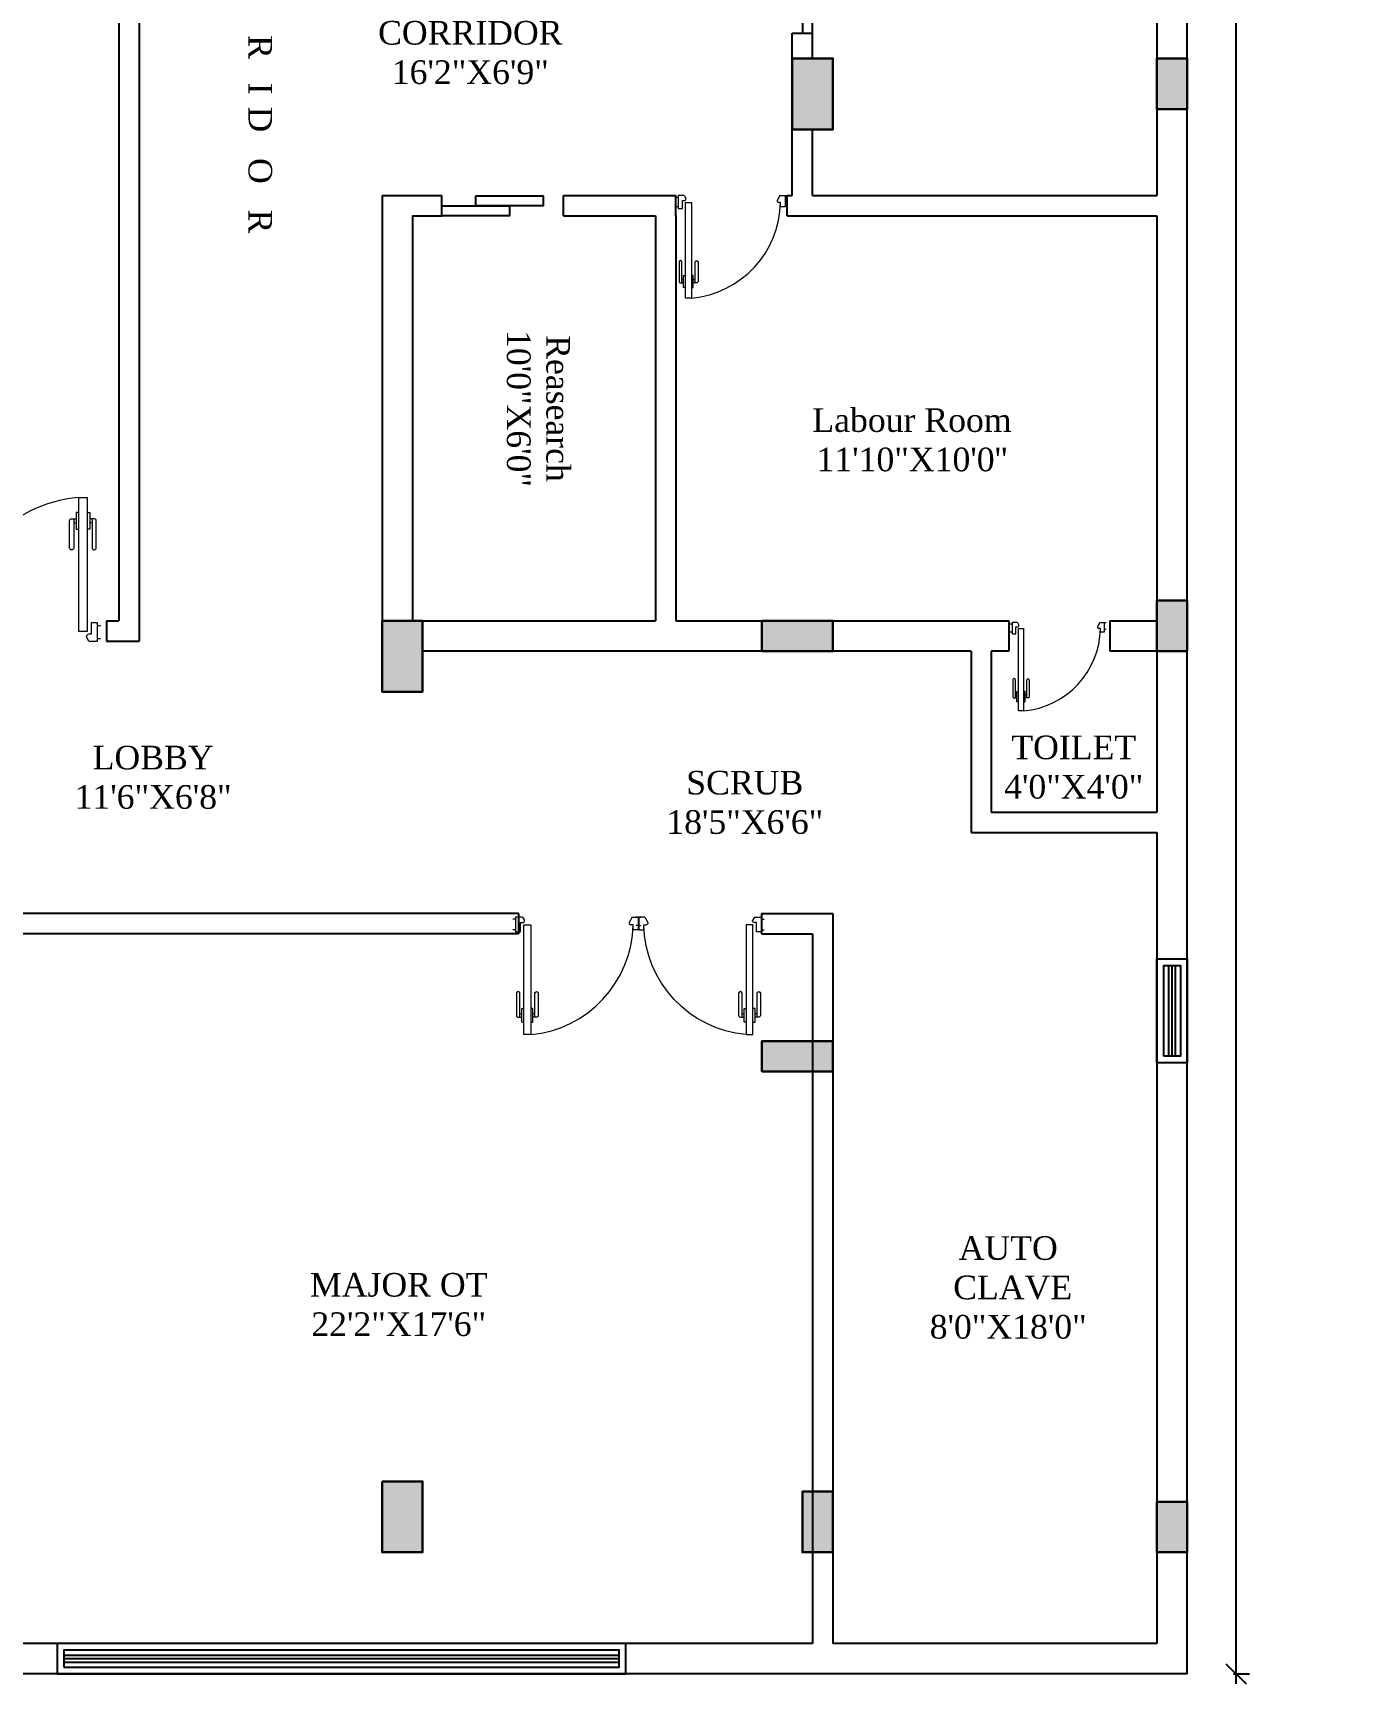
# Model space of a CAD drawing. Header units: inches. Extents: x 204954 to 440946, y -300749 to -143756.
# Drawn here: x 221695.1 to 222082.2, y -148414.3 to -147923.1 of the extents above; entities that cross this region are included whole.
import ezdxf

# ---------------------------------------------------------------- set-up
doc = ezdxf.new("R2010")
doc.units = ezdxf.units.IN
doc.header["$LTSCALE"] = 9
doc.header["$MEASUREMENT"] = 0
doc.layers.get('Defpoints').update_dxf_attribs({"lineweight": 0})
doc.layers.add('beam framing', color=91, linetype='Continuous')
for name, color, linetype, lineweight in [('COLUMNS', 1, 'Continuous', 30), ('PUERTAS', 40, 'Continuous', 15), ('PUERTAS MADERA', 37, 'Continuous', 13)]:
    doc.layers.add(name, color=color, linetype=linetype, lineweight=lineweight)
doc.layers.add('Hatch', color=7, linetype='Continuous', lineweight=15, true_color=0xa3a3a3)
doc.styles.add('outer', font='arial.ttf', dxfattribs={"height": 24})
doc.styles.add('SST1', font='arial.ttf', dxfattribs={"height": 9.5})
doc.dimstyles.new('DIMA-1', dxfattribs={"dimtxt": 9.5, "dimasz": 6, "dimexe": 4, "dimexo": 4, "dimgap": 0.25, "dimtad": 0, "dimdec": 1, "dimzin": 3, "dimdsep": 46, "dimlunit": 4, "dimtxsty": 'SST1', "dimblk1": 'OBLIQUE', "dimblk2": 'OBLIQUE', "dimsah": 1, "dimcen": 0, "dimdle": 3, "dimclrd": 3, "dimclre": 3, "dimclrt": 7, "dimadec": 0, "dimazin": 0, "dimtfac": 1, "dimtdec": 1, "dimtix": 1, "dimtmove": 2, "dimatfit": 3, "dimfxl": 4, "dimfxlon": 1, "dimtolj": 1, "dimtzin": 3, "dimarcsym": 0})

# ---------------------------------------------------------------- blocks, each defined once
blk = doc.blocks.new('A$C31806C9B')
at = {"layer": 'Hatch'}
blk.add_hatch(color=256, dxfattribs=at).paths.add_polyline_path([(0, -21), (0, 0), (-12, 0), (-12, -21)])
at = {"layer": 'COLUMNS'}
blk.add_lwpolyline([(-12, 0), (0, 0), (0, -21), (-12, -21)], close=True, dxfattribs=at)
blk = doc.blocks.new('A$C00142961')
at = {"layer": 'Hatch'}
blk.add_hatch(color=256, dxfattribs=at).paths.add_polyline_path([(9, 0), (0, 0), (0, -21), (9, -21)])
at = {"layer": 'COLUMNS'}
blk.add_lwpolyline([(0, 0), (9, 0), (9, -21), (0, -21)], close=True, dxfattribs=at)
blk = doc.blocks.new('A$C5E2070FF')
at = {"layer": 'Hatch'}
blk.add_hatch(color=256, dxfattribs=at).paths.add_polyline_path([(18, -9), (18, 0), (0, 0), (0, -9)])
at = {"layer": 'COLUMNS'}
blk.add_lwpolyline([(18, 0), (18, -9), (0, -9), (0, 0)], close=True, dxfattribs=at)
blk = doc.blocks.new('A$C5D5B4CD9')
at = {"layer": 'Hatch'}
blk.add_hatch(color=256, dxfattribs=at).paths.add_polyline_path([(-9, -15), (0, -15), (0, 0), (-9, 0)])
at = {"layer": 'COLUMNS'}
blk.add_lwpolyline([(0, -15), (-9, -15), (-9, 0), (0, 0)], close=True, dxfattribs=at)
blk = doc.blocks.new('_Oblique')
at = {"color": 0, "linetype": 'ByBlock', "lineweight": -2}
blk.add_line((-0.5, -0.5), (0.5, 0.5), dxfattribs=at)
blk = doc.blocks.new('*D70')
at = {"layer": 'beam framing', "color": 3, "lineweight": -2, "transparency": 16777216}
for p, q in [((222051.42, -147374.24), (222051.42, -147871.13)), ((222050.67, -147377.24), (222055.42, -147377.24)), ((222051.42, -148412.24), (222051.42, -147915.35)), ((222050.67, -148409.24), (222055.42, -148409.24))]:
    blk.add_line(p, q, dxfattribs=at)
at = {"layer": 'Defpoints', "color": 0, "transparency": 16777216}
for p in [(222036.99, -147377.24), (222036.99, -148409.24), (222051.42, -148409.24)]:
    blk.add_point(p, dxfattribs=at)
at = {"layer": 'beam framing', "color": 3, "lineweight": -2, "transparency": 16777216, "xscale": 6, "yscale": 6, "zscale": 6}
for p, rotation in [((222051.42, -147377.24), 90), ((222051.42, -148409.24), 270)]:
    blk.add_blockref('_Oblique', p, dxfattribs=dict(at, rotation=rotation))
at = {"layer": 'beam framing', "color": 7, "transparency": 16777216, "insert": (222051.42, -147893.24), "char_height": 9.5, "attachment_point": 5, "rotation": 90, "style": 'SST1'}
blk.add_mtext('\\A1;86\'-0.0"', dxfattribs=at)
blk = doc.blocks.new('dgfgf')
at = {"layer": 'PUERTAS', "color": 253}
for p, q in [((-4.11, 20.44), (-3.69, 20.44)), ((-0.94, 20.44), (-1.35, 20.44))]:
    blk.add_line(p, q, dxfattribs=at)
for points in [[(-4.11, 21.16), (-4.11, 16.12, -1), (-4.83, 16.12), (-4.83, 20.8, -0.414214), (-4.47, 21.16), (-3.69, 21.16)], [(-0.94, 21.16), (-0.94, 16.12, 1), (-0.22, 16.12), (-0.22, 20.8, 0.414214), (-0.58, 21.16), (-1.35, 21.16)]]:
    blk.add_lwpolyline(points, format="xyb", dxfattribs=at)
for points in [[(-3.24, 22.24), (-3.69, 22.24), (-3.69, 19.36), (-3.24, 19.36)], [(-1.8, 22.24), (-1.35, 22.24), (-1.35, 19.36), (-1.8, 19.36)]]:
    blk.add_lwpolyline(points, dxfattribs=at)
at = {"layer": 'PUERTAS MADERA'}
for p, q in [((-3.24, 24.85), (-1.8, 24.85)), ((-3.24, 1.63), (-3.24, 24.85)), ((-1.8, 24.85), (-1.8, 1.63)), ((-1.08, 3.15), (-1.08, 1.18)), ((0, 3.15), (-1.08, 3.15)), ((0, 0), (0, 3.15)), ((-25.92, 1.8), (-26.46, 1.8)), ((-25.92, 2.7), (-24.84, 2.7)), ((-25.92, 0), (-25.92, 2.7)), ((-24.84, 2.7), (-24.84, 1.63)), ((-24.84, 1.63), (-24.39, 1.63)), ((-24.66, 0), (-24.04, 1.18)), ((-1.8, 1.63), (-3.24, 1.63)), ((-1.5, 0), (-1.88, 0.73)), ((-1.08, 1.18), (-1.53, 1.18)), ((-1.5, 0), (0, 0)), ((0, 2.7), (0.54, 2.7)), ((0, 0.45), (0.54, 0.45)), ((-25.92, 0), (-26.46, 0)), ((-24.66, 0), (-25.92, 0))]:
    blk.add_line(p, q, dxfattribs=at)
at = {"layer": 'PUERTAS MADERA', "color": 251}
blk.add_arc((-1.08, 1.18), 23.77, 95.224, 178.9225, dxfattribs=at)
at = {"layer": 'PUERTAS MADERA'}
for centre, start, end in [((-24.39, 1.27), 345.0691, 90.0005), ((-1.53, 0.82), 90.0055, 194.9369)]:
    blk.add_arc(centre, 0.36, start, end, dxfattribs=at)

msp = doc.modelspace()

# ---------------------------------------------------------------- linework, layer by layer
at = {"layer": 'beam framing', "color": 1}
for p, q in [((222036.99205, -148409.24127), (222036.99205, -147377.24127)), ((222027.99205, -147832.10589), (222027.99205, -147971.24126)), ((221726.49209, -147902.1048), (221726.49209, -148103.24126)), ((221720.49209, -147911.1048), (221720.49209, -148097.24126)), ((221919.99209, -147971.24126), (221919.99209, -147923.10486)), ((221919.99209, -147923.10486), (221925.99209, -147923.10486)), ((221925.99209, -147930.60483), (221925.99209, -147923.10486)), ((221925.99209, -147971.24126), (221925.99209, -147951.60483)), ((221798.49207, -147971.24126), (221798.49207, -148097.24126)), ((221798.49207, -147971.24126), (221816.21254, -147971.24126)), ((221816.21254, -147977.24126), (221816.21254, -147971.24126)), ((221852.21254, -147971.24126), (221885.49207, -147971.24126)), ((221852.21254, -147977.24126), (221852.21254, -147971.24126)), ((221885.49207, -147977.24126), (221885.49207, -147971.24126)), ((221918.49207, -147971.24126), (221919.99209, -147971.24126)), ((221918.49207, -147977.24126), (221918.49207, -147971.24126)), ((221925.99209, -147971.24126), (222027.99205, -147971.24126)), ((221807.49207, -147977.24126), (221807.49207, -148097.24126)), ((221807.49207, -147977.24126), (221816.21254, -147977.24126)), ((221852.21254, -147977.24126), (221879.49207, -147977.24126)), ((221879.49207, -147977.24126), (221879.49207, -148097.24126)), ((221885.49207, -147977.24126), (221885.49207, -148097.24126)), ((221918.49207, -147977.24126), (222027.99205, -147977.24126)), ((222027.99205, -147977.24126), (222027.99205, -148153.95095)), ((221798.49207, -148084.80281), (221798.49207, -148118.24126)), ((221807.49207, -148084.80281), (221807.49207, -148097.24126)), ((221716.84915, -148097.24126), (221720.49209, -148097.24126)), ((221716.84915, -148097.24126), (221716.84915, -148103.24126)), ((221798.49207, -148097.24126), (221879.49207, -148097.24126)), ((221885.49207, -148097.24126), (221984.07555, -148097.24126)), ((221984.07555, -148097.24126), (221984.07555, -148106.24126)), ((222014.07555, -148097.24126), (222014.07555, -148106.24126)), ((222014.07555, -148097.24126), (222027.99205, -148097.24126)), ((221716.84915, -148103.24126), (221726.49209, -148103.24126)), ((221972.91845, -148106.24126), (221810.49207, -148106.24126)), ((221972.91845, -148106.24126), (221972.91845, -148159.95095)), ((221978.91845, -148106.24126), (221978.91845, -148153.95095)), ((221984.07555, -148106.24126), (221978.91845, -148106.24126)), ((222036.99207, -148106.24126), (222014.07555, -148106.24126)), ((221978.91845, -148153.95095), (222027.99205, -148153.95095)), ((221972.91845, -148159.95095), (222027.99205, -148159.95095)), ((222027.99205, -148159.95095), (222027.99205, -148400.24127)), ((221838.8774, -148183.95095), (221660.4921, -148183.95095)), ((221838.8774, -148183.95095), (221838.8774, -148189.95095)), ((221910.8774, -148183.95095), (221931.99205, -148183.95095)), ((221910.8774, -148183.95095), (221910.8774, -148189.95095)), ((221931.99205, -148183.95095), (221931.99205, -148400.24127)), ((221838.8774, -148189.95095), (221660.4921, -148189.95096)), ((221910.8774, -148189.95095), (221925.99205, -148189.95095)), ((221925.99205, -148189.95095), (221925.99205, -148400.24127)), ((221925.99205, -148400.24127), (221660.4921, -148400.24127)), ((222027.99205, -148400.24127), (221931.99205, -148400.24127)), ((222036.99205, -148409.24127), (221472.99208, -148409.24127))]:
    msp.add_line(p, q, dxfattribs=at)
at = {"layer": 'beam framing', "color": 4}
for p, q in [((222031.49205, -148226.19932), (222031.49205, -148199.38801)), ((222032.49205, -148226.19932), (222032.49205, -148199.38801)), ((222033.49205, -148226.19932), (222033.49205, -148199.38801)), ((221704.22343, -148403.74127), (221868.71277, -148403.74127)), ((221704.22343, -148404.74127), (221868.71277, -148404.74127)), ((221704.22343, -148405.74127), (221868.71277, -148405.74127))]:
    msp.add_line(p, q, dxfattribs=at)
for points in [[(221922.99209, -147923.10486), (221925.96558, -147923.10486), (221925.96558, -147908.68918), (221922.99209, -147908.68918)], [(221826.20311, -147971.26622), (221846.18425, -147971.26622), (221846.18425, -147974.24126), (221826.20311, -147974.24126)], [(221816.21254, -147974.24126), (221836.19368, -147974.24126), (221836.19368, -147977.21629), (221816.21254, -147977.21629)]]:
    msp.add_lwpolyline(points, close=True, dxfattribs=at)
at = {"layer": 'beam framing', "color": 5}
for points in [[(222027.99205, -148228.19932), (222027.99205, -148197.38801), (222036.99205, -148197.38801), (222036.99205, -148228.19932)], [(222027.99205, -148228.19932), (222027.99205, -148197.38801), (222036.99205, -148197.38801), (222036.99205, -148228.19932)], [(222029.99205, -148226.19932), (222029.99205, -148199.38801), (222034.99205, -148199.38801), (222034.99205, -148226.19932)], [(221702.22343, -148409.24127), (221870.71277, -148409.24127), (221870.71277, -148400.24127), (221702.22343, -148400.24127)], [(221704.22343, -148407.24127), (221868.71277, -148407.24127), (221868.71277, -148402.24127), (221704.22343, -148402.24127)]]:
    msp.add_lwpolyline(points, close=True, dxfattribs=at)
at = {"layer": 'beam framing', "color": 1}
msp.add_circle((221267.41484, -148374.87), 4304.54104, dxfattribs=at)

# ---------------------------------------------------------------- block references
at = {"rotation": 180}
for p, xscale, yscale, zscale in [((221886.15668, -147971.2462), 1.222051851420178, 1.222051851420178, 1.222051851420178), ((221985.08886, -148097.77021), 1.053335341182317, 1.053335341182317, 1.053335341182317), ((221837.9805, -148185.00046), 1.402109245296, 1.402109245296, 1.402109245296), ((221910.86128, -148185.00046), -1.402109245296, 1.402109245296, 1.402109245296)]:
    msp.add_blockref('dgfgf', p, dxfattribs=dict(at, xscale=xscale, yscale=yscale, zscale=zscale))
at = {"xscale": 1.713403616457224, "yscale": 1.713403616457224, "zscale": 1.713403616457224}
msp.add_blockref('dgfgf', (221714.18567, -148103.23433), dxfattribs=at)
at = {"layer": 'beam framing'}
for name, p in [('A$C31806C9B', (221931.99209, -147930.60483)), ('A$C5D5B4CD9', (222036.99212, -147930.60483)), ('A$C5D5B4CD9', (222036.99207, -148091.24126)), ('A$C31806C9B', (221810.49207, -148097.24126)), ('A$C31806C9B', (221810.49209, -148352.24124)), ('A$C5D5B4CD9', (222036.99207, -148358.24124))]:
    msp.add_blockref(name, p, dxfattribs=at)
at = {"layer": 'beam framing', "rotation": 270}
for name, p in [('A$C00142961', (221931.99209, -148097.24126)), ('A$C00142961', (221931.99209, -148221.74126)), ('A$C5E2070FF', (221931.99209, -148355.24126))]:
    msp.add_blockref(name, p, dxfattribs=at)

# ---------------------------------------------------------------- texts
at = {"color": 7, "lineweight": 30, "ltscale": 16, "char_height": 7, "attachment_point": 5, "rotation": 270, "style": 'outer'}
for s, insert in [('\\A1;{\\fTimes New Roman|b0|i0|c0|p18;\\T2;\\C256;6\'0" WIDE CORRIDOR}', (221762.3259, -147885.16846)), ('\\A1;{\\fTimes New Roman|b0|i0|c0|p18;\\C256;Reasearch\\P10\'0"X6\'0"}', (221844.75714, -148034.32337))]:
    msp.add_mtext(s, dxfattribs=dict(at, insert=insert))
at = {"color": 7, "lineweight": 30, "ltscale": 16, "char_height": 7, "attachment_point": 5, "style": 'outer'}
for s, insert in [('\\A1;{\\fTimes New Roman|b0|i0|c0|p18;\\C256;CORRIDOR\\P16\'2"X6\'9"}', (221824.60905, -147928.87443)), ('\\A1;{\\fTimes New Roman|b0|i0|c0|p18;\\C256;Labour Room\\P11\'10"X10\'0\'\'}', (221955.43441, -148043.64011)), ('\\A1;{\\fTimes New Roman|b0|i0|c0|p18;\\C256;TOILET\\P4\'0"X4\'0"}', (222003.34582, -148140.61456)), ('\\A1;{\\fTimes New Roman|b0|i0|c0|p18;\\C256;LOBBY\\P11\'6"X6\'8"}', (221730.64858, -148143.64395)), ('\\A1;{\\fTimes New Roman|b0|i0|c0|p18;\\C256;SCRUB\\P18\'5"X6\'6"}', (221905.90323, -148151.07106)), ('\\A1;{\\fTimes New Roman|b0|i0|c0|p18;\\C256;AUTO\\P CLAVE\\P8\'0"X18\'0"}', (221983.94374, -148294.80117)), ('\\A1;{\\fTimes New Roman|b0|i0|c0|p18;\\C256;MAJOR OT\\P22\'2"X17\'6"}', (221803.41162, -148299.85393))]:
    msp.add_mtext(s, dxfattribs=dict(at, insert=insert))

# ---------------------------------------------------------------- dimensions: what is measured, and where the dimension line sits
at = {"layer": 'beam framing', "color": 1}
dim = msp.add_linear_dim(base=(222051.41686, -148409.24127), p1=(222036.99205, -147377.24127), p2=(222036.99205, -148409.24127), angle=90, dimstyle='DIMA-1', override={"dimlunit": 3, "dimfxl": 0.75, "dimarcsym": 1}, dxfattribs=at)
dim.commit()
dim.dimension.update_dxf_attribs({"geometry": '*D70', "text_midpoint": (222051.41686, -147893.24127)})

doc.saveas('drawing.dxf')
